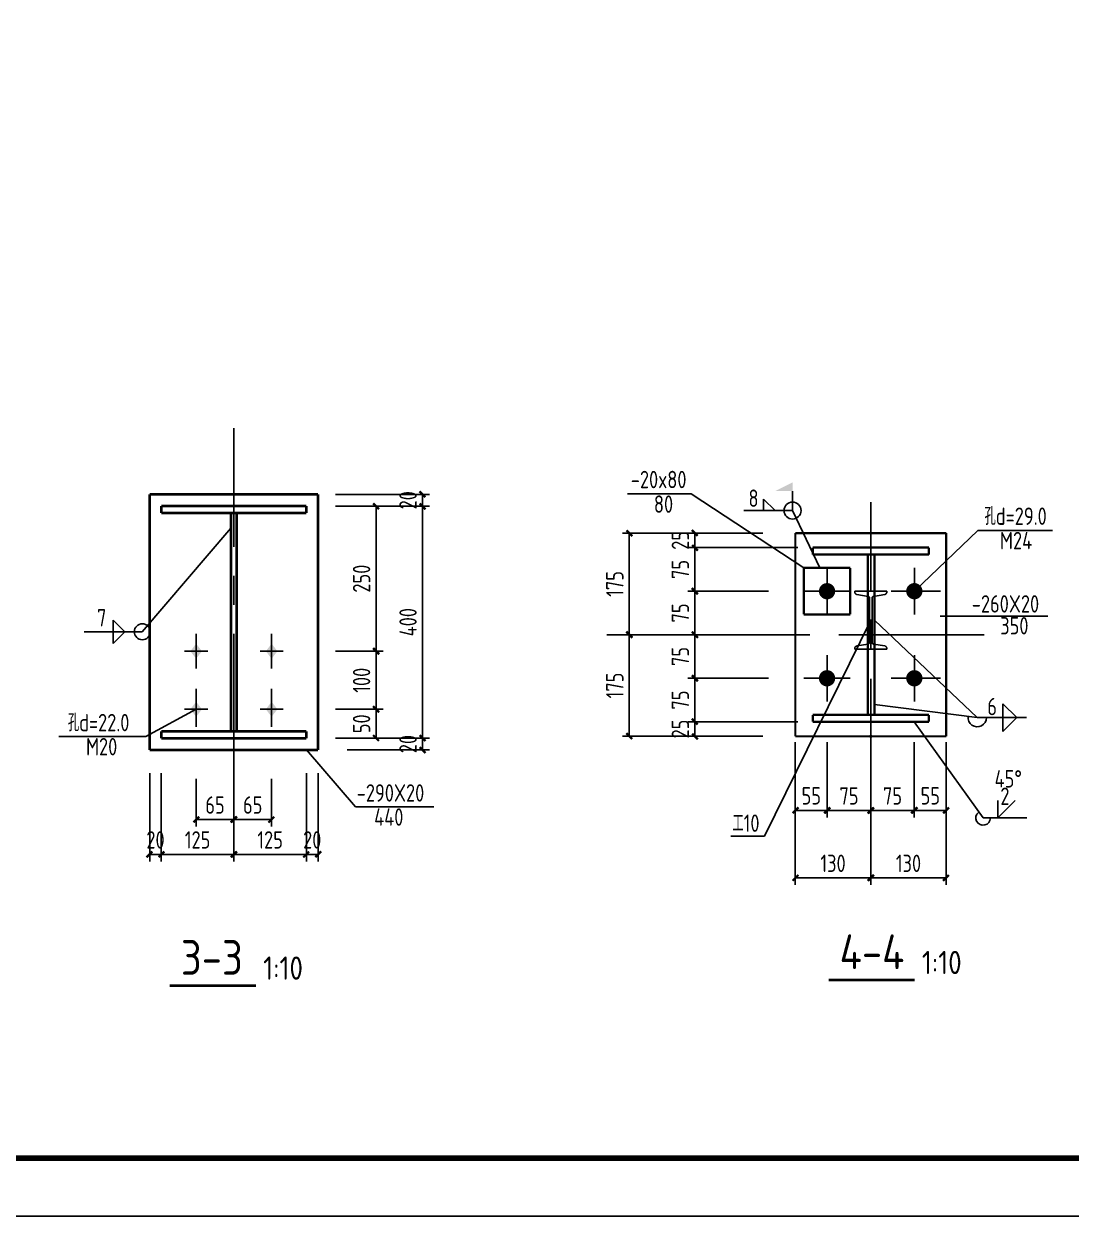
# Model space of a CAD drawing. Header units: millimetres. Extents: x 865490 to 879904, y 39442 to 44891.
# Drawn here: x 879109.7 to 879290.1, y 39450 to 39655.3 of the extents above; entities that cross this region are included whole.
import ezdxf

# ---------------------------------------------------------------- set-up
doc = ezdxf.new("R2010")
doc.units = ezdxf.units.MM
doc.header["$LTSCALE"] = 1000
doc.header["$MEASUREMENT"] = 0
for name, pattern in [('2', [11.4, 9, -0.9, 0.6, -0.9]), ('CENTER', [2, 1.25, -0.25, 0.25, -0.25]), ('DASH', [0.35, 0.25, -0.1]), ('DOTE', [2.42, 2, -0.2, 0.02, -0.2])]:
    doc.linetypes.add(name, pattern=pattern)
for name, color, linetype in [('10', 7, 'Continuous'), ('1000', 2, 'Continuous'), ('DIM', 7, 'Continuous'), ('DOTE', 1, 'DOTE'), ('Prof', 2, 'Continuous'), ('中文', 7, 'Continuous'), ('尺寸标注', 7, 'Continuous'), ('层10', 7, 'Continuous'), ('焊缝标注', 3, 'Continuous'), ('编号标注', 253, 'Continuous'), ('螺栓孔标注', 253, 'Continuous'), ('轴线', 253, '2'), ('钢板标注', 253, 'Continuous')]:
    doc.layers.add(name, color=color, linetype=linetype)
doc.styles.add('GBHZ', font='gbenor.shx', dxfattribs={"width": 0.9, "bigfont": 'gbcbig.shx'})
doc.dimstyles.new('Y10', dxfattribs={"dimscale": 0, "dimtxt": 3, "dimasz": 0.01, "dimexe": 1.2, "dimexo": 1, "dimgap": 1, "dimtad": 1, "dimdec": 0, "dimlfac": 10, "dimzin": 0, "dimdsep": 46, "dimtxsty": 'GBHZ', "dimblk1": 'DX', "dimblk2": 'DX', "dimsah": 1, "dimcen": 0.09, "dimdle": 1, "dimadec": 0, "dimazin": 0, "dimtfac": 1, "dimtdec": 0, "dimtix": 1, "dimtmove": 2, "dimatfit": 3, "dimldrblk": 'DX', "dimfxl": 0, "dimtolj": 1, "dimtzin": 0, "dimarcsym": 0})

# ---------------------------------------------------------------- blocks, each defined once
blk = doc.blocks.new('DX')
at = {"color": 0, "linetype": 'ByBlock', "const_width": 40}
blk.add_lwpolyline([(-54, -51), (46, 49)], dxfattribs=at)
blk = doc.blocks.new('*D144')
at = {"layer": 'Defpoints', "color": 0, "linetype": 'ByBlock', "transparency": 16777216}
for p in [(879162.35, 39572.27), (879162.35, 39547.27, -3), (879170.35, 39547.27)]:
    blk.add_point(p, dxfattribs=at)
at = {"layer": 'DIM', "color": 0, "linetype": 'ByBlock', "lineweight": -2, "transparency": 16777216}
for p, q in [((879163.35, 39572.27), (879171.55, 39572.27)), ((879170.35, 39572.26), (879170.35, 39547.28)), ((879163.35, 39547.27), (879171.55, 39547.27))]:
    blk.add_line(p, q, dxfattribs=at)
at = {"layer": 'DIM', "color": 0, "linetype": 'ByBlock', "lineweight": -2, "transparency": 16777216, "xscale": 0.01, "yscale": 0.01, "zscale": 0.01}
for p, rotation in [((879170.35, 39572.27), 90), ((879170.35, 39547.27), 270)]:
    blk.add_blockref('DX', p, dxfattribs=dict(at, rotation=rotation))
at = {"layer": 'DIM', "color": 0, "linetype": 'ByBlock', "transparency": 16777216, "insert": (879167.85, 39559.77), "char_height": 3, "attachment_point": 5, "rotation": 90, "style": 'GBHZ'}
blk.add_mtext('\\A1;250', dxfattribs=at)
blk = doc.blocks.new('*D145')
at = {"layer": 'Defpoints', "color": 0, "linetype": 'ByBlock', "transparency": 16777216}
for p in [(879162.35, 39537.27, -3), (879162.35, 39532.27, -3), (879170.35, 39532.27)]:
    blk.add_point(p, dxfattribs=at)
at = {"layer": 'DIM', "color": 0, "linetype": 'ByBlock', "lineweight": -2, "transparency": 16777216}
for p, q in [((879163.35, 39537.27), (879171.55, 39537.27)), ((879170.35, 39537.26), (879170.35, 39532.28)), ((879163.35, 39532.27), (879171.55, 39532.27))]:
    blk.add_line(p, q, dxfattribs=at)
at = {"layer": 'DIM', "color": 0, "linetype": 'ByBlock', "lineweight": -2, "transparency": 16777216, "xscale": 0.01, "yscale": 0.01, "zscale": 0.01}
for p, rotation in [((879170.35, 39537.27), 90), ((879170.35, 39532.27), 270)]:
    blk.add_blockref('DX', p, dxfattribs=dict(at, rotation=rotation))
at = {"layer": 'DIM', "color": 0, "linetype": 'ByBlock', "transparency": 16777216, "insert": (879167.85, 39534.77), "char_height": 3, "attachment_point": 5, "rotation": 90, "style": 'GBHZ'}
blk.add_mtext('\\A1;50', dxfattribs=at)
blk = doc.blocks.new('*D146')
at = {"layer": 'Defpoints', "color": 0, "linetype": 'ByBlock', "transparency": 16777216}
for p in [(879139.35, 39526.27, -3), (879145.85, 39526.27, -3), (879145.85, 39518.27)]:
    blk.add_point(p, dxfattribs=at)
at = {"layer": 'DIM', "color": 0, "linetype": 'ByBlock', "lineweight": -2, "transparency": 16777216}
for p, q in [((879139.35, 39525.27), (879139.35, 39517.07)), ((879145.85, 39525.27), (879145.85, 39517.07)), ((879139.36, 39518.27), (879145.84, 39518.27))]:
    blk.add_line(p, q, dxfattribs=at)
at = {"layer": 'DIM', "color": 0, "linetype": 'ByBlock', "lineweight": -2, "transparency": 16777216, "xscale": 0.01, "yscale": 0.01, "zscale": 0.01, "rotation": 180}
blk.add_blockref('DX', (879139.35, 39518.27), dxfattribs=at)
at = {"layer": 'DIM', "color": 0, "linetype": 'ByBlock', "lineweight": -2, "transparency": 16777216, "xscale": 0.01, "yscale": 0.01, "zscale": 0.01}
blk.add_blockref('DX', (879145.85, 39518.27), dxfattribs=at)
at = {"layer": 'DIM', "color": 0, "linetype": 'ByBlock', "transparency": 16777216, "insert": (879142.6, 39520.77), "char_height": 3, "attachment_point": 5, "style": 'GBHZ'}
blk.add_mtext('\\A1;65', dxfattribs=at)
blk = doc.blocks.new('*D147')
at = {"layer": 'Defpoints', "color": 0, "linetype": 'ByBlock', "transparency": 16777216}
for p in [(879145.85, 39526.27, -3), (879152.35, 39526.27, -3), (879152.35, 39518.27)]:
    blk.add_point(p, dxfattribs=at)
at = {"layer": 'DIM', "color": 0, "linetype": 'ByBlock', "lineweight": -2, "transparency": 16777216}
for p, q in [((879145.85, 39525.27), (879145.85, 39517.07)), ((879152.35, 39525.27), (879152.35, 39517.07)), ((879145.86, 39518.27), (879152.34, 39518.27))]:
    blk.add_line(p, q, dxfattribs=at)
at = {"layer": 'DIM', "color": 0, "linetype": 'ByBlock', "lineweight": -2, "transparency": 16777216, "xscale": 0.01, "yscale": 0.01, "zscale": 0.01, "rotation": 180}
blk.add_blockref('DX', (879145.85, 39518.27), dxfattribs=at)
at = {"layer": 'DIM', "color": 0, "linetype": 'ByBlock', "lineweight": -2, "transparency": 16777216, "xscale": 0.01, "yscale": 0.01, "zscale": 0.01}
blk.add_blockref('DX', (879152.35, 39518.27), dxfattribs=at)
at = {"layer": 'DIM', "color": 0, "linetype": 'ByBlock', "transparency": 16777216, "insert": (879149.1, 39520.77), "char_height": 3, "attachment_point": 5, "style": 'GBHZ'}
blk.add_mtext('\\A1;65', dxfattribs=at)
blk = doc.blocks.new('*D148')
at = {"layer": 'Defpoints', "color": 0, "linetype": 'ByBlock', "transparency": 16777216}
for p in [(879133.35, 39527.27, -3), (879145.85, 39527.27, -3), (879145.85, 39512.27)]:
    blk.add_point(p, dxfattribs=at)
at = {"layer": 'DIM', "color": 0, "linetype": 'ByBlock', "lineweight": -2, "transparency": 16777216}
for p, q in [((879133.35, 39526.27), (879133.35, 39511.07)), ((879145.85, 39526.27), (879145.85, 39511.07)), ((879133.36, 39512.27), (879145.84, 39512.27))]:
    blk.add_line(p, q, dxfattribs=at)
at = {"layer": 'DIM', "color": 0, "linetype": 'ByBlock', "lineweight": -2, "transparency": 16777216, "xscale": 0.01, "yscale": 0.01, "zscale": 0.01, "rotation": 180}
blk.add_blockref('DX', (879133.35, 39512.27), dxfattribs=at)
at = {"layer": 'DIM', "color": 0, "linetype": 'ByBlock', "lineweight": -2, "transparency": 16777216, "xscale": 0.01, "yscale": 0.01, "zscale": 0.01}
blk.add_blockref('DX', (879145.85, 39512.27), dxfattribs=at)
at = {"layer": 'DIM', "color": 0, "linetype": 'ByBlock', "transparency": 16777216, "insert": (879139.6, 39514.77), "char_height": 3, "attachment_point": 5, "style": 'GBHZ'}
blk.add_mtext('\\A1;125', dxfattribs=at)
blk = doc.blocks.new('*D149')
at = {"layer": 'Defpoints', "color": 0, "linetype": 'ByBlock', "transparency": 16777216}
for p in [(879145.85, 39527.27, -3), (879158.35, 39527.27, -3), (879158.35, 39512.27)]:
    blk.add_point(p, dxfattribs=at)
at = {"layer": 'DIM', "color": 0, "linetype": 'ByBlock', "lineweight": -2, "transparency": 16777216}
for p, q in [((879145.85, 39526.27), (879145.85, 39511.07)), ((879158.35, 39526.27), (879158.35, 39511.07)), ((879145.86, 39512.27), (879158.34, 39512.27))]:
    blk.add_line(p, q, dxfattribs=at)
at = {"layer": 'DIM', "color": 0, "linetype": 'ByBlock', "lineweight": -2, "transparency": 16777216, "xscale": 0.01, "yscale": 0.01, "zscale": 0.01, "rotation": 180}
blk.add_blockref('DX', (879145.85, 39512.27), dxfattribs=at)
at = {"layer": 'DIM', "color": 0, "linetype": 'ByBlock', "lineweight": -2, "transparency": 16777216, "xscale": 0.01, "yscale": 0.01, "zscale": 0.01}
blk.add_blockref('DX', (879158.35, 39512.27), dxfattribs=at)
at = {"layer": 'DIM', "color": 0, "linetype": 'ByBlock', "transparency": 16777216, "insert": (879152.1, 39514.77), "char_height": 3, "attachment_point": 5, "style": 'GBHZ'}
blk.add_mtext('\\A1;125', dxfattribs=at)
blk = doc.blocks.new('*D150')
at = {"layer": 'Defpoints', "color": 0, "linetype": 'ByBlock', "transparency": 16777216}
for p in [(879170.35, 39572.27, -3), (879162.35, 39532.27, -3), (879178.35, 39532.27)]:
    blk.add_point(p, dxfattribs=at)
at = {"layer": 'DIM', "color": 0, "linetype": 'ByBlock', "lineweight": -2, "transparency": 16777216}
for p, q in [((879171.35, 39572.27), (879179.55, 39572.27)), ((879178.35, 39572.26), (879178.35, 39532.28)), ((879163.35, 39532.27), (879179.55, 39532.27))]:
    blk.add_line(p, q, dxfattribs=at)
at = {"layer": 'DIM', "color": 0, "linetype": 'ByBlock', "lineweight": -2, "transparency": 16777216, "xscale": 0.01, "yscale": 0.01, "zscale": 0.01}
for p, rotation in [((879178.35, 39572.27), 90), ((879178.35, 39532.27), 270)]:
    blk.add_blockref('DX', p, dxfattribs=dict(at, rotation=rotation))
at = {"layer": 'DIM', "color": 0, "linetype": 'ByBlock', "transparency": 16777216, "insert": (879175.85, 39552.27), "char_height": 3, "attachment_point": 5, "rotation": 90, "style": 'GBHZ'}
blk.add_mtext('\\A1;400', dxfattribs=at)
blk = doc.blocks.new('*D151')
at = {"layer": 'Defpoints', "color": 0, "linetype": 'ByBlock', "transparency": 16777216}
for p in [(879163.35, 39532.27), (879164.35, 39530.27), (879178.35, 39530.27)]:
    blk.add_point(p, dxfattribs=at)
at = {"layer": 'DIM', "color": 0, "linetype": 'ByBlock', "lineweight": -2, "transparency": 16777216}
for p, q in [((879164.35, 39532.27), (879179.55, 39532.27)), ((879178.35, 39532.28), (879178.35, 39532.29)), ((879178.35, 39532.27), (879178.35, 39530.27)), ((879165.35, 39530.27), (879179.55, 39530.27)), ((879178.35, 39530.26), (879178.35, 39530.25))]:
    blk.add_line(p, q, dxfattribs=at)
at = {"layer": 'DIM', "color": 0, "linetype": 'ByBlock', "lineweight": -2, "transparency": 16777216, "xscale": 0.01, "yscale": 0.01, "zscale": 0.01}
for p, rotation in [((879178.35, 39532.27), 270), ((879178.35, 39530.27), 90)]:
    blk.add_blockref('DX', p, dxfattribs=dict(at, rotation=rotation))
at = {"layer": 'DIM', "color": 0, "linetype": 'ByBlock', "transparency": 16777216, "insert": (879175.85, 39531.27), "char_height": 3, "attachment_point": 5, "rotation": 90, "style": 'GBHZ'}
blk.add_mtext('\\A1;20', dxfattribs=at)
blk = doc.blocks.new('*D152')
at = {"layer": 'Defpoints', "color": 0, "linetype": 'ByBlock', "transparency": 16777216}
for p in [(879162.35, 39574.27, -3), (879178.35, 39574.27), (879163.35, 39572.27)]:
    blk.add_point(p, dxfattribs=at)
at = {"layer": 'DIM', "color": 0, "linetype": 'ByBlock', "lineweight": -2, "transparency": 16777216}
for p, q in [((879163.35, 39574.27), (879179.55, 39574.27)), ((879178.35, 39574.28), (879178.35, 39574.29)), ((879178.35, 39572.27), (879178.35, 39574.27)), ((879164.35, 39572.27), (879179.55, 39572.27)), ((879178.35, 39572.26), (879178.35, 39572.25))]:
    blk.add_line(p, q, dxfattribs=at)
at = {"layer": 'DIM', "color": 0, "linetype": 'ByBlock', "lineweight": -2, "transparency": 16777216, "xscale": 0.01, "yscale": 0.01, "zscale": 0.01}
for p, rotation in [((879178.35, 39574.27), 270), ((879178.35, 39572.27), 90)]:
    blk.add_blockref('DX', p, dxfattribs=dict(at, rotation=rotation))
at = {"layer": 'DIM', "color": 0, "linetype": 'ByBlock', "transparency": 16777216, "insert": (879175.85, 39573.27), "char_height": 3, "attachment_point": 5, "rotation": 90, "style": 'GBHZ'}
blk.add_mtext('\\A1;20', dxfattribs=at)
blk = doc.blocks.new('*D153')
at = {"layer": 'Defpoints', "color": 0, "linetype": 'ByBlock', "transparency": 16777216}
for p in [(879162.35, 39547.27, -3), (879170.35, 39547.27), (879162.35, 39537.27, -3)]:
    blk.add_point(p, dxfattribs=at)
at = {"layer": 'DIM', "color": 0, "linetype": 'ByBlock', "lineweight": -2, "transparency": 16777216}
for p, q in [((879163.35, 39547.27), (879171.55, 39547.27)), ((879170.35, 39537.28), (879170.35, 39547.26)), ((879163.35, 39537.27), (879171.55, 39537.27))]:
    blk.add_line(p, q, dxfattribs=at)
at = {"layer": 'DIM', "color": 0, "linetype": 'ByBlock', "lineweight": -2, "transparency": 16777216, "xscale": 0.01, "yscale": 0.01, "zscale": 0.01}
for p, rotation in [((879170.35, 39547.27), 90), ((879170.35, 39537.27), 270)]:
    blk.add_blockref('DX', p, dxfattribs=dict(at, rotation=rotation))
at = {"layer": 'DIM', "color": 0, "linetype": 'ByBlock', "transparency": 16777216, "insert": (879167.85, 39542.27), "char_height": 3, "attachment_point": 5, "rotation": 90, "style": 'GBHZ'}
blk.add_mtext('\\A1;100', dxfattribs=at)
blk = doc.blocks.new('*D154')
at = {"layer": 'Defpoints', "color": 0, "linetype": 'ByBlock', "transparency": 16777216}
for p in [(879158.35, 39527.27, -3), (879160.35, 39527.27, -3), (879158.35, 39512.27)]:
    blk.add_point(p, dxfattribs=at)
at = {"layer": 'DIM', "color": 0, "linetype": 'ByBlock', "lineweight": -2, "transparency": 16777216}
for p, q in [((879158.35, 39526.27), (879158.35, 39511.07)), ((879160.35, 39526.27), (879160.35, 39511.07)), ((879158.34, 39512.27), (879158.33, 39512.27)), ((879160.35, 39512.27), (879158.35, 39512.27)), ((879160.36, 39512.27), (879160.37, 39512.27))]:
    blk.add_line(p, q, dxfattribs=at)
at = {"layer": 'DIM', "color": 0, "linetype": 'ByBlock', "lineweight": -2, "transparency": 16777216, "xscale": 0.01, "yscale": 0.01, "zscale": 0.01}
blk.add_blockref('DX', (879158.35, 39512.27), dxfattribs=at)
at = {"layer": 'DIM', "color": 0, "linetype": 'ByBlock', "lineweight": -2, "transparency": 16777216, "xscale": 0.01, "yscale": 0.01, "zscale": 0.01, "rotation": 180}
blk.add_blockref('DX', (879160.35, 39512.27), dxfattribs=at)
at = {"layer": 'DIM', "color": 0, "linetype": 'ByBlock', "transparency": 16777216, "insert": (879159.35, 39514.77), "char_height": 3, "attachment_point": 5, "style": 'GBHZ'}
blk.add_mtext('\\A1;20', dxfattribs=at)
blk = doc.blocks.new('*D155')
at = {"layer": 'Defpoints', "color": 0, "linetype": 'ByBlock', "transparency": 16777216}
for p in [(879131.35, 39527.27, -3), (879133.35, 39527.27, -3), (879133.35, 39512.27)]:
    blk.add_point(p, dxfattribs=at)
at = {"layer": 'DIM', "color": 0, "linetype": 'ByBlock', "lineweight": -2, "transparency": 16777216}
for p, q in [((879131.35, 39526.27), (879131.35, 39511.07)), ((879133.35, 39526.27), (879133.35, 39511.07)), ((879131.34, 39512.27), (879131.33, 39512.27)), ((879131.35, 39512.27), (879133.35, 39512.27)), ((879133.36, 39512.27), (879133.37, 39512.27))]:
    blk.add_line(p, q, dxfattribs=at)
at = {"layer": 'DIM', "color": 0, "linetype": 'ByBlock', "lineweight": -2, "transparency": 16777216, "xscale": 0.01, "yscale": 0.01, "zscale": 0.01}
blk.add_blockref('DX', (879131.35, 39512.27), dxfattribs=at)
at = {"layer": 'DIM', "color": 0, "linetype": 'ByBlock', "lineweight": -2, "transparency": 16777216, "xscale": 0.01, "yscale": 0.01, "zscale": 0.01, "rotation": 180}
blk.add_blockref('DX', (879133.35, 39512.27), dxfattribs=at)
at = {"layer": 'DIM', "color": 0, "linetype": 'ByBlock', "transparency": 16777216, "insert": (879132.35, 39514.77), "char_height": 3, "attachment_point": 5, "style": 'GBHZ'}
blk.add_mtext('\\A1;20', dxfattribs=at)
blk = doc.blocks.new('*D760')
at = {"layer": 'Defpoints', "color": 0, "linetype": 'ByBlock', "transparency": 16777216}
for p in [(879255.56, 39524.61), (879268.56, 39524.61), (879268.56, 39508.23)]:
    blk.add_point(p, dxfattribs=at)
at = {"layer": 'DIM', "color": 0, "linetype": 'ByBlock', "lineweight": -2, "transparency": 16777216}
for p, q in [((879255.56, 39523.61), (879255.56, 39507.03)), ((879268.56, 39523.61), (879268.56, 39507.03)), ((879255.57, 39508.23), (879268.55, 39508.23))]:
    blk.add_line(p, q, dxfattribs=at)
at = {"layer": 'DIM', "color": 0, "linetype": 'ByBlock', "lineweight": -2, "transparency": 16777216, "xscale": 0.01, "yscale": 0.01, "zscale": 0.01, "rotation": 180}
blk.add_blockref('DX', (879255.56, 39508.23), dxfattribs=at)
at = {"layer": 'DIM', "color": 0, "linetype": 'ByBlock', "lineweight": -2, "transparency": 16777216, "xscale": 0.01, "yscale": 0.01, "zscale": 0.01}
blk.add_blockref('DX', (879268.56, 39508.23), dxfattribs=at)
at = {"layer": 'DIM', "color": 0, "linetype": 'ByBlock', "transparency": 16777216, "insert": (879262.06, 39510.73), "char_height": 3, "attachment_point": 5, "style": 'GBHZ'}
blk.add_mtext('\\A1;130', dxfattribs=at)
blk = doc.blocks.new('*D761')
at = {"layer": 'Defpoints', "color": 0, "linetype": 'ByBlock', "transparency": 16777216}
for p in [(879242.56, 39524.61), (879255.56, 39525.87), (879242.56, 39508.23)]:
    blk.add_point(p, dxfattribs=at)
at = {"layer": 'DIM', "color": 0, "linetype": 'ByBlock', "lineweight": -2, "transparency": 16777216}
for p, q in [((879255.56, 39524.87), (879255.56, 39507.03)), ((879242.56, 39523.61), (879242.56, 39507.03)), ((879255.55, 39508.23), (879242.57, 39508.23))]:
    blk.add_line(p, q, dxfattribs=at)
at = {"layer": 'DIM', "color": 0, "linetype": 'ByBlock', "lineweight": -2, "transparency": 16777216, "xscale": 0.01, "yscale": 0.01, "zscale": 0.01, "rotation": 180}
blk.add_blockref('DX', (879242.56, 39508.23), dxfattribs=at)
at = {"layer": 'DIM', "color": 0, "linetype": 'ByBlock', "lineweight": -2, "transparency": 16777216, "xscale": 0.01, "yscale": 0.01, "zscale": 0.01}
blk.add_blockref('DX', (879255.56, 39508.23), dxfattribs=at)
at = {"layer": 'DIM', "color": 0, "linetype": 'ByBlock', "transparency": 16777216, "insert": (879249.06, 39510.73), "char_height": 3, "attachment_point": 5, "style": 'GBHZ'}
blk.add_mtext('\\A1;130', dxfattribs=at)
blk = doc.blocks.new('*D762')
at = {"layer": 'Defpoints', "color": 0, "linetype": 'ByBlock', "transparency": 16777216}
for p in [(879234.42, 39567.61), (879213.97, 39550.11), (879231.42, 39550.11)]:
    blk.add_point(p, dxfattribs=at)
at = {"layer": 'DIM', "color": 0, "linetype": 'ByBlock', "lineweight": -2, "transparency": 16777216}
for p, q in [((879233.42, 39567.61), (879212.77, 39567.61)), ((879213.97, 39567.6), (879213.97, 39550.12)), ((879230.42, 39550.11), (879212.77, 39550.11))]:
    blk.add_line(p, q, dxfattribs=at)
at = {"layer": 'DIM', "color": 0, "linetype": 'ByBlock', "lineweight": -2, "transparency": 16777216, "xscale": 0.01, "yscale": 0.01, "zscale": 0.01}
for p, rotation in [((879213.97, 39567.61), 90), ((879213.97, 39550.11), 270)]:
    blk.add_blockref('DX', p, dxfattribs=dict(at, rotation=rotation))
at = {"layer": 'DIM', "color": 0, "linetype": 'ByBlock', "transparency": 16777216, "insert": (879211.47, 39558.86), "char_height": 3, "attachment_point": 5, "rotation": 90, "style": 'GBHZ'}
blk.add_mtext('\\A1;175', dxfattribs=at)
blk = doc.blocks.new('*D763')
at = {"layer": 'Defpoints', "color": 0, "linetype": 'ByBlock', "transparency": 16777216}
for p in [(879213.97, 39550.11), (879231.42, 39550.11), (879234.42, 39532.61)]:
    blk.add_point(p, dxfattribs=at)
at = {"layer": 'DIM', "color": 0, "linetype": 'ByBlock', "lineweight": -2, "transparency": 16777216}
for p, q in [((879230.42, 39550.11), (879212.77, 39550.11)), ((879213.97, 39532.62), (879213.97, 39550.1)), ((879233.42, 39532.61), (879212.77, 39532.61))]:
    blk.add_line(p, q, dxfattribs=at)
at = {"layer": 'DIM', "color": 0, "linetype": 'ByBlock', "lineweight": -2, "transparency": 16777216, "xscale": 0.01, "yscale": 0.01, "zscale": 0.01}
for p, rotation in [((879213.97, 39550.11), 90), ((879213.97, 39532.61), 270)]:
    blk.add_blockref('DX', p, dxfattribs=dict(at, rotation=rotation))
at = {"layer": 'DIM', "color": 0, "linetype": 'ByBlock', "transparency": 16777216, "insert": (879211.47, 39541.36), "char_height": 3, "attachment_point": 5, "rotation": 90, "style": 'GBHZ'}
blk.add_mtext('\\A1;175', dxfattribs=at)
blk = doc.blocks.new('*D764')
at = {"layer": 'Defpoints', "color": 0, "linetype": 'ByBlock', "transparency": 16777216}
for p in [(879242.56, 39532.61), (879248.07, 39532.61), (879242.56, 39519.86)]:
    blk.add_point(p, dxfattribs=at)
at = {"layer": 'DIM', "color": 0, "linetype": 'ByBlock', "lineweight": -2, "transparency": 16777216}
for p, q in [((879242.56, 39531.61), (879242.56, 39518.66)), ((879248.07, 39531.61), (879248.07, 39518.66)), ((879248.06, 39519.86), (879242.57, 39519.86))]:
    blk.add_line(p, q, dxfattribs=at)
at = {"layer": 'DIM', "color": 0, "linetype": 'ByBlock', "lineweight": -2, "transparency": 16777216, "xscale": 0.01, "yscale": 0.01, "zscale": 0.01, "rotation": 180}
blk.add_blockref('DX', (879242.56, 39519.86), dxfattribs=at)
at = {"layer": 'DIM', "color": 0, "linetype": 'ByBlock', "lineweight": -2, "transparency": 16777216, "xscale": 0.01, "yscale": 0.01, "zscale": 0.01}
blk.add_blockref('DX', (879248.07, 39519.86), dxfattribs=at)
at = {"layer": 'DIM', "color": 0, "linetype": 'ByBlock', "transparency": 16777216, "insert": (879245.31, 39522.36), "char_height": 3, "attachment_point": 5, "style": 'GBHZ'}
blk.add_mtext('\\A1;55', dxfattribs=at)
blk = doc.blocks.new('*D765')
at = {"layer": 'Defpoints', "color": 0, "linetype": 'ByBlock', "transparency": 16777216}
for p in [(879255.56, 39535.11), (879248.07, 39532.61), (879255.56, 39519.84)]:
    blk.add_point(p, dxfattribs=at)
at = {"layer": 'DIM', "color": 0, "linetype": 'ByBlock', "lineweight": -2, "transparency": 16777216}
for p, q in [((879255.56, 39534.11), (879255.56, 39518.64)), ((879248.07, 39531.61), (879248.07, 39518.64)), ((879248.08, 39519.84), (879255.55, 39519.84))]:
    blk.add_line(p, q, dxfattribs=at)
at = {"layer": 'DIM', "color": 0, "linetype": 'ByBlock', "lineweight": -2, "transparency": 16777216, "xscale": 0.01, "yscale": 0.01, "zscale": 0.01, "rotation": 180}
blk.add_blockref('DX', (879248.07, 39519.84), dxfattribs=at)
at = {"layer": 'DIM', "color": 0, "linetype": 'ByBlock', "lineweight": -2, "transparency": 16777216, "xscale": 0.01, "yscale": 0.01, "zscale": 0.01}
blk.add_blockref('DX', (879255.56, 39519.84), dxfattribs=at)
at = {"layer": 'DIM', "color": 0, "linetype": 'ByBlock', "transparency": 16777216, "insert": (879251.81, 39522.34), "char_height": 3, "attachment_point": 5, "style": 'GBHZ'}
blk.add_mtext('\\A1;75', dxfattribs=at)
blk = doc.blocks.new('*D766')
at = {"layer": 'Defpoints', "color": 0, "linetype": 'ByBlock', "transparency": 16777216}
for p in [(879237.99, 39567.61), (879225.26, 39565.11), (879243.99, 39565.11)]:
    blk.add_point(p, dxfattribs=at)
at = {"layer": 'DIM', "color": 0, "linetype": 'ByBlock', "lineweight": -2, "transparency": 16777216}
for p, q in [((879236.99, 39567.61), (879224.06, 39567.61)), ((879225.26, 39567.62), (879225.26, 39567.63)), ((879225.26, 39567.61), (879225.26, 39565.11)), ((879242.99, 39565.11), (879224.06, 39565.11)), ((879225.26, 39565.1), (879225.26, 39565.09))]:
    blk.add_line(p, q, dxfattribs=at)
at = {"layer": 'DIM', "color": 0, "linetype": 'ByBlock', "lineweight": -2, "transparency": 16777216, "xscale": 0.01, "yscale": 0.01, "zscale": 0.01}
for p, rotation in [((879225.26, 39567.61), 270), ((879225.26, 39565.11), 90)]:
    blk.add_blockref('DX', p, dxfattribs=dict(at, rotation=rotation))
at = {"layer": 'DIM', "color": 0, "linetype": 'ByBlock', "transparency": 16777216, "insert": (879222.76, 39566.36), "char_height": 3, "attachment_point": 5, "rotation": 90, "style": 'GBHZ'}
blk.add_mtext('\\A1;25', dxfattribs=at)
blk = doc.blocks.new('*D767')
at = {"layer": 'Defpoints', "color": 0, "linetype": 'ByBlock', "transparency": 16777216}
for p in [(879243.99, 39565.11), (879225.26, 39557.61), (879238.92, 39557.61)]:
    blk.add_point(p, dxfattribs=at)
at = {"layer": 'DIM', "color": 0, "linetype": 'ByBlock', "lineweight": -2, "transparency": 16777216}
for p, q in [((879242.99, 39565.11), (879224.06, 39565.11)), ((879225.26, 39565.1), (879225.26, 39557.62)), ((879237.92, 39557.61), (879224.06, 39557.61))]:
    blk.add_line(p, q, dxfattribs=at)
at = {"layer": 'DIM', "color": 0, "linetype": 'ByBlock', "lineweight": -2, "transparency": 16777216, "xscale": 0.01, "yscale": 0.01, "zscale": 0.01}
for p, rotation in [((879225.26, 39565.11), 90), ((879225.26, 39557.61), 270)]:
    blk.add_blockref('DX', p, dxfattribs=dict(at, rotation=rotation))
at = {"layer": 'DIM', "color": 0, "linetype": 'ByBlock', "transparency": 16777216, "insert": (879222.76, 39561.36), "char_height": 3, "attachment_point": 5, "rotation": 90, "style": 'GBHZ'}
blk.add_mtext('\\A1;75', dxfattribs=at)
blk = doc.blocks.new('*D768')
at = {"layer": 'Defpoints', "color": 0, "linetype": 'ByBlock', "transparency": 16777216}
for p in [(879225.26, 39535.11), (879243.99, 39535.11), (879237.99, 39532.61)]:
    blk.add_point(p, dxfattribs=at)
at = {"layer": 'DIM', "color": 0, "linetype": 'ByBlock', "lineweight": -2, "transparency": 16777216}
for p, q in [((879242.99, 39535.11), (879224.06, 39535.11)), ((879225.26, 39535.12), (879225.26, 39535.13)), ((879225.26, 39532.61), (879225.26, 39535.11)), ((879236.99, 39532.61), (879224.06, 39532.61)), ((879225.26, 39532.6), (879225.26, 39532.59))]:
    blk.add_line(p, q, dxfattribs=at)
at = {"layer": 'DIM', "color": 0, "linetype": 'ByBlock', "lineweight": -2, "transparency": 16777216, "xscale": 0.01, "yscale": 0.01, "zscale": 0.01}
for p, rotation in [((879225.26, 39535.11), 270), ((879225.26, 39532.61), 90)]:
    blk.add_blockref('DX', p, dxfattribs=dict(at, rotation=rotation))
at = {"layer": 'DIM', "color": 0, "linetype": 'ByBlock', "transparency": 16777216, "insert": (879222.76, 39533.86), "char_height": 3, "attachment_point": 5, "rotation": 90, "style": 'GBHZ'}
blk.add_mtext('\\A1;25', dxfattribs=at)
blk = doc.blocks.new('*D769')
at = {"layer": 'Defpoints', "color": 0, "linetype": 'ByBlock', "transparency": 16777216}
for p in [(879263.06, 39532.61), (879268.56, 39532.61), (879268.56, 39519.86)]:
    blk.add_point(p, dxfattribs=at)
at = {"layer": 'DIM', "color": 0, "linetype": 'ByBlock', "lineweight": -2, "transparency": 16777216}
for p, q in [((879263.06, 39531.61), (879263.06, 39518.66)), ((879268.56, 39531.61), (879268.56, 39518.66)), ((879263.07, 39519.86), (879268.55, 39519.86))]:
    blk.add_line(p, q, dxfattribs=at)
at = {"layer": 'DIM', "color": 0, "linetype": 'ByBlock', "lineweight": -2, "transparency": 16777216, "xscale": 0.01, "yscale": 0.01, "zscale": 0.01, "rotation": 180}
blk.add_blockref('DX', (879263.06, 39519.86), dxfattribs=at)
at = {"layer": 'DIM', "color": 0, "linetype": 'ByBlock', "lineweight": -2, "transparency": 16777216, "xscale": 0.01, "yscale": 0.01, "zscale": 0.01}
blk.add_blockref('DX', (879268.56, 39519.86), dxfattribs=at)
at = {"layer": 'DIM', "color": 0, "linetype": 'ByBlock', "transparency": 16777216, "insert": (879265.81, 39522.36), "char_height": 3, "attachment_point": 5, "style": 'GBHZ'}
blk.add_mtext('\\A1;55', dxfattribs=at)
blk = doc.blocks.new('*D770')
at = {"layer": 'Defpoints', "color": 0, "linetype": 'ByBlock', "transparency": 16777216}
for p in [(879255.56, 39535.11), (879263.06, 39532.61), (879255.56, 39519.84)]:
    blk.add_point(p, dxfattribs=at)
at = {"layer": 'DIM', "color": 0, "linetype": 'ByBlock', "lineweight": -2, "transparency": 16777216}
for p, q in [((879255.56, 39534.11), (879255.56, 39518.64)), ((879263.06, 39531.61), (879263.06, 39518.64)), ((879263.05, 39519.84), (879255.57, 39519.84))]:
    blk.add_line(p, q, dxfattribs=at)
at = {"layer": 'DIM', "color": 0, "linetype": 'ByBlock', "lineweight": -2, "transparency": 16777216, "xscale": 0.01, "yscale": 0.01, "zscale": 0.01, "rotation": 180}
blk.add_blockref('DX', (879255.56, 39519.84), dxfattribs=at)
at = {"layer": 'DIM', "color": 0, "linetype": 'ByBlock', "lineweight": -2, "transparency": 16777216, "xscale": 0.01, "yscale": 0.01, "zscale": 0.01}
blk.add_blockref('DX', (879263.06, 39519.84), dxfattribs=at)
at = {"layer": 'DIM', "color": 0, "linetype": 'ByBlock', "transparency": 16777216, "insert": (879259.31, 39522.34), "char_height": 3, "attachment_point": 5, "style": 'GBHZ'}
blk.add_mtext('\\A1;75', dxfattribs=at)
blk = doc.blocks.new('*D771')
at = {"layer": 'Defpoints', "color": 0, "linetype": 'ByBlock', "transparency": 16777216}
for p in [(879225.26, 39557.61), (879238.92, 39557.61), (879243.99, 39550.11)]:
    blk.add_point(p, dxfattribs=at)
at = {"layer": 'DIM', "color": 0, "linetype": 'ByBlock', "lineweight": -2, "transparency": 16777216}
for p, q in [((879237.92, 39557.61), (879224.06, 39557.61)), ((879225.26, 39550.12), (879225.26, 39557.6)), ((879242.99, 39550.11), (879224.06, 39550.11))]:
    blk.add_line(p, q, dxfattribs=at)
at = {"layer": 'DIM', "color": 0, "linetype": 'ByBlock', "lineweight": -2, "transparency": 16777216, "xscale": 0.01, "yscale": 0.01, "zscale": 0.01}
for p, rotation in [((879225.26, 39557.61), 90), ((879225.26, 39550.11), 270)]:
    blk.add_blockref('DX', p, dxfattribs=dict(at, rotation=rotation))
at = {"layer": 'DIM', "color": 0, "linetype": 'ByBlock', "transparency": 16777216, "insert": (879222.76, 39553.86), "char_height": 3, "attachment_point": 5, "rotation": 90, "style": 'GBHZ'}
blk.add_mtext('\\A1;75', dxfattribs=at)
blk = doc.blocks.new('*D772')
at = {"layer": 'Defpoints', "color": 0, "linetype": 'ByBlock', "transparency": 16777216}
for p in [(879225.26, 39542.61), (879238.92, 39542.61), (879243.99, 39535.11)]:
    blk.add_point(p, dxfattribs=at)
at = {"layer": 'DIM', "color": 0, "linetype": 'ByBlock', "lineweight": -2, "transparency": 16777216}
for p, q in [((879237.92, 39542.61), (879224.06, 39542.61)), ((879225.26, 39535.12), (879225.26, 39542.6)), ((879242.99, 39535.11), (879224.06, 39535.11))]:
    blk.add_line(p, q, dxfattribs=at)
at = {"layer": 'DIM', "color": 0, "linetype": 'ByBlock', "lineweight": -2, "transparency": 16777216, "xscale": 0.01, "yscale": 0.01, "zscale": 0.01}
for p, rotation in [((879225.26, 39542.61), 90), ((879225.26, 39535.11), 270)]:
    blk.add_blockref('DX', p, dxfattribs=dict(at, rotation=rotation))
at = {"layer": 'DIM', "color": 0, "linetype": 'ByBlock', "transparency": 16777216, "insert": (879222.76, 39538.86), "char_height": 3, "attachment_point": 5, "rotation": 90, "style": 'GBHZ'}
blk.add_mtext('\\A1;75', dxfattribs=at)
blk = doc.blocks.new('*D773')
at = {"layer": 'Defpoints', "color": 0, "linetype": 'ByBlock', "transparency": 16777216}
for p in [(879243.99, 39550.11), (879225.26, 39542.61), (879238.92, 39542.61)]:
    blk.add_point(p, dxfattribs=at)
at = {"layer": 'DIM', "color": 0, "linetype": 'ByBlock', "lineweight": -2, "transparency": 16777216}
for p, q in [((879242.99, 39550.11), (879224.06, 39550.11)), ((879225.26, 39550.1), (879225.26, 39542.62)), ((879237.92, 39542.61), (879224.06, 39542.61))]:
    blk.add_line(p, q, dxfattribs=at)
at = {"layer": 'DIM', "color": 0, "linetype": 'ByBlock', "lineweight": -2, "transparency": 16777216, "xscale": 0.01, "yscale": 0.01, "zscale": 0.01}
for p, rotation in [((879225.26, 39550.11), 90), ((879225.26, 39542.61), 270)]:
    blk.add_blockref('DX', p, dxfattribs=dict(at, rotation=rotation))
at = {"layer": 'DIM', "color": 0, "linetype": 'ByBlock', "transparency": 16777216, "insert": (879222.76, 39546.36), "char_height": 3, "attachment_point": 5, "rotation": 90, "style": 'GBHZ'}
blk.add_mtext('\\A1;75', dxfattribs=at)

msp = doc.modelspace()

# ---------------------------------------------------------------- linework, layer by layer
msp.add_line((879884.604, 39449.955), (878833.354, 39449.955))
at = {"color": 0, "const_width": 1}
msp.add_lwpolyline([(879874.604, 39459.955), (878858.354, 39459.955), (878858.354, 40033.955), (879874.604, 40033.955)], close=True, dxfattribs=at)
at = {"layer": '10', "linetype": 'ByBlock'}
for p, q in [((879248.026, 39553.608, -3), (879248.026, 39561.608, -3)), ((879263.063, 39553.608, -3), (879263.063, 39561.608, -3)), ((879252.026, 39557.608, -3), (879244.026, 39557.608, -3)), ((879267.563, 39557.608, -3), (879259.063, 39557.608, -3)), ((879248.026, 39546.608, -3), (879248.026, 39538.608, -3)), ((879263.063, 39546.608, -3), (879263.063, 39538.608, -3)), ((879252.026, 39542.608, -3), (879244.026, 39542.608, -3)), ((879267.563, 39542.608, -3), (879259.063, 39542.608, -3))]:
    msp.add_line(p, q, dxfattribs=at)
at = {"layer": '10', "color": 253}
for p, q in [((879139.354, 39544.272), (879139.354, 39550.272)), ((879152.354, 39544.272), (879152.354, 39550.272)), ((879141.354, 39547.272), (879137.354, 39547.272)), ((879150.354, 39547.272), (879154.354, 39547.272)), ((879139.354, 39540.765), (879139.354, 39534.272)), ((879152.354, 39540.765), (879152.354, 39534.272)), ((879141.354, 39537.272), (879137.354, 39537.272)), ((879150.354, 39537.272), (879154.354, 39537.272))]:
    msp.add_line(p, q, dxfattribs=at)
at = {"layer": '10', "linetype": 'ByBlock', "const_width": 1.4, "elevation": -3}
for points in [[(879248.026, 39558.308, 1), (879248.026, 39556.908, 1), (879248.026, 39558.308, 1)], [(879263.063, 39558.308, 1), (879263.063, 39556.908, 1), (879263.063, 39558.308, 1)], [(879248.026, 39541.908, -1), (879248.026, 39543.308, -1), (879248.026, 39541.908, -1)], [(879263.063, 39541.908, -1), (879263.063, 39543.308, -1), (879263.063, 39541.908, -1)]]:
    msp.add_lwpolyline(points, format="xyb", close=True, dxfattribs=at)
at = {"layer": '10', "const_width": 0.45}
for points in [[(879134.811, 39489.669), (879149.675, 39489.669)], [(879248.277, 39490.635), (879263.141, 39490.635)]]:
    msp.add_lwpolyline(points, dxfattribs=at)
at = {"layer": '10'}
for points in [[(879139.354, 39545.972), (879138.354, 39547.272), (879140.354, 39547.272), (879139.354, 39548.572)], [(879152.354, 39545.972), (879151.354, 39547.272), (879153.354, 39547.272), (879152.354, 39548.572)], [(879139.354, 39538.572), (879138.354, 39537.272), (879140.354, 39537.272), (879139.354, 39535.972)], [(879152.354, 39538.572), (879151.354, 39537.272), (879153.354, 39537.272), (879152.354, 39535.972)]]:
    msp.add_solid(points, dxfattribs=at)
at = {"layer": '1000', "const_width": 0.45}
for points in [[(879160.354, 39574.272), (879131.354, 39574.272)], [(879131.354, 39574.272), (879131.354, 39530.272)], [(879160.354, 39530.272), (879160.354, 39574.272)], [(879131.354, 39530.272), (879160.354, 39530.272)]]:
    msp.add_lwpolyline(points, dxfattribs=at)
at = {"layer": '1000', "linetype": 'ByBlock', "const_width": 0.4, "elevation": -3}
for points in [[(879242.563, 39567.608), (879268.563, 39567.608)], [(879242.563, 39567.608), (879242.563, 39532.608)], [(879268.563, 39532.608), (879268.563, 39567.608)], [(879245.563, 39565.108), (879265.563, 39565.108)], [(879245.563, 39563.908), (879245.563, 39565.108)], [(879265.563, 39565.108), (879265.563, 39563.908)], [(879265.563, 39563.908), (879245.563, 39563.908)], [(879255.026, 39536.308), (879255.026, 39563.908)], [(879256.226, 39536.308), (879256.226, 39563.908)], [(879244.026, 39561.608), (879244.026, 39553.608)], [(879252.026, 39561.608), (879244.026, 39561.608)], [(879252.026, 39553.608), (879252.026, 39561.608)], [(879244.026, 39553.608), (879252.026, 39553.608)], [(879245.563, 39536.308), (879245.563, 39535.108)], [(879265.563, 39536.308), (879245.563, 39536.308)], [(879265.563, 39535.108), (879265.563, 39536.308)], [(879245.563, 39535.108), (879265.563, 39535.108)], [(879242.563, 39532.608), (879268.563, 39532.608)]]:
    msp.add_lwpolyline(points, dxfattribs=at)
msp.add_lwpolyline([(879255.563, 39532.708, 1), (879255.563, 39532.508, 1), (879255.563, 39532.708, 1)], format="xyb", close=True, dxfattribs=at)
at = {"layer": 'DOTE', "linetype": 'CENTER', "ltscale": 0.02}
for p, q in [((879145.854, 39525.272), (879145.854, 39585.701)), ((879255.563, 39517.515, -3), (879255.563, 39572.964, -3)), ((879275.074, 39550.108, -3), (879208.722, 39550.108, -3))]:
    msp.add_line(p, q, dxfattribs=at)
at = {"layer": 'Prof', "linetype": 'DASH', "ltscale": 5, "elevation": -3}
msp.add_lwpolyline([(879252.813, 39547.608), (879258.313, 39547.608), (879258.313, 39547.757, 0.3689195), (879257.955, 39548.177), (879256.012, 39548.501, -0.3689195), (879255.788, 39548.763), (879255.788, 39556.452, -0.3689195), (879256.012, 39556.715), (879257.955, 39557.038, 0.3689195), (879258.313, 39557.458), (879258.313, 39557.608), (879252.813, 39557.608), (879252.813, 39557.458, 0.3689195), (879253.172, 39557.038), (879255.114, 39556.715, -0.3689195), (879255.338, 39556.452), (879255.338, 39548.763, -0.3689195), (879255.114, 39548.501), (879253.172, 39548.177, 0.3689195), (879252.813, 39547.757)], format="xyb", close=True, dxfattribs=at)
at = {"layer": '尺寸标注', "color": 0}
for p, q in [((879255.563, 39552.608, -3), (879237.234, 39515.402, -3)), ((879255.788, 39552.608, -3), (879255.338, 39552.608, -3)), ((879237.234, 39515.402, -3), (879231.464, 39515.402, -3))]:
    msp.add_line(p, q, dxfattribs=at)
at = {"layer": '尺寸标注', "color": 3, "const_width": 0.45}
for points in [[(879133.354, 39572.273), (879133.354, 39571.073)], [(879158.354, 39572.273), (879133.354, 39572.273)], [(879133.354, 39571.073), (879158.354, 39571.073)], [(879145.354, 39533.472), (879145.354, 39571.073)], [(879146.354, 39533.472), (879146.354, 39571.073)], [(879158.354, 39571.073), (879158.354, 39572.273)], [(879133.354, 39533.472), (879133.354, 39532.272)], [(879158.354, 39533.472), (879133.354, 39533.472)], [(879133.354, 39532.272), (879158.354, 39532.272)], [(879158.354, 39532.272), (879158.354, 39533.472)]]:
    msp.add_lwpolyline(points, dxfattribs=at)
at = {"layer": '尺寸标注'}
msp.add_circle((879242.088, 39571.487, -3), 1.46, dxfattribs=at)
msp.add_arc((879273.893, 39535.834, -3), 1.59, 172.73102, 0, dxfattribs=at)
at = {"layer": '层10'}
msp.add_circle((879130.076, 39550.622), 1.369, dxfattribs=at)
at = {"layer": '焊缝标注', "linetype": 'ByBlock'}
for p, q in [((879237.088, 39571.487, -3), (879237.088, 39573.487, -3)), ((879239.088, 39571.487, -3), (879237.088, 39573.487, -3)), ((879242.088, 39571.487, -3), (879242.088, 39574.851, -3)), ((879242.088, 39571.487, -3), (879233.668, 39571.487, -3)), ((879246.775, 39561.608, -3), (879242.088, 39571.487, -3)), ((879256.226, 39552.608, -3), (879273.893, 39535.834, -3)), ((879273.893, 39535.834, -3), (879256.226, 39538.088, -3)), ((879278.335, 39538.234, -3), (879280.735, 39535.834, -3)), ((879278.335, 39538.234, -3), (879278.335, 39535.834, -3)), ((879263.032, 39535.108, -3), (879274.905, 39518.55, -3)), ((879273.893, 39535.834, -3), (879282.404, 39535.834, -3)), ((879278.335, 39533.434, -3), (879280.735, 39535.834, -3)), ((879278.335, 39533.434, -3), (879278.335, 39535.834, -3)), ((879277.44, 39518.55, -3), (879280.44, 39521.55, -3)), ((879277.44, 39518.55, -3), (879277.44, 39521.55, -3)), ((879274.905, 39518.55, -3), (879282.44, 39518.55, -3))]:
    msp.add_line(p, q, dxfattribs=at)
at = {"layer": '焊缝标注'}
for p, q in [((879145.354, 39568.481), (879130.076, 39550.622)), ((879127.076, 39550.622), (879125.076, 39552.622)), ((879125.076, 39550.622), (879125.076, 39552.622)), ((879130.076, 39550.622), (879120.076, 39550.622)), ((879127.076, 39550.622), (879125.076, 39548.622)), ((879125.076, 39550.622), (879125.076, 39548.622))]:
    msp.add_line(p, q, dxfattribs=at)
at = {"layer": '焊缝标注', "linetype": 'ByBlock'}
msp.add_arc((879274.905, 39518.55, -3), 1.25, 130.18372, 0, dxfattribs=at)
msp.add_solid([(879242.088, 39574.851, -3), (879239.088, 39574.851, -3), (879242.088, 39576.351, -3)], dxfattribs=at)
at = {"layer": '编号标注', "linetype": 'ByBlock', "const_width": 0.2, "elevation": -3}
msp.add_lwpolyline([(879255.563, 39567.508, -1), (879255.563, 39567.708, -1), (879255.563, 39567.508, -1)], format="xyb", close=True, dxfattribs=at)
at = {"layer": '螺栓孔标注', "linetype": 'ByBlock'}
for p, q in [((879224.615, 39574.361, -3), (879213.644, 39574.361, -3)), ((879224.615, 39574.361, -3), (879244.026, 39561.608, -3)), ((879274.001, 39568.045, -3), (879263.063, 39557.608, -3)), ((879286.833, 39568.045, -3), (879274.001, 39568.045, -3))]:
    msp.add_line(p, q, dxfattribs=at)
at = {"layer": '螺栓孔标注'}
for p, q in [((879139.354, 39537.272), (879130.678, 39532.57)), ((879130.678, 39532.57), (879115.678, 39532.57))]:
    msp.add_line(p, q, dxfattribs=at)
at = {"layer": '螺栓孔标注', "const_width": 0.1}
msp.add_lwpolyline([(879139.404, 39537.272, 1), (879139.304, 39537.272, 1), (879139.404, 39537.272, 1)], format="xyb", close=True, dxfattribs=at)
at = {"layer": '钢板标注', "linetype": 'ByBlock'}
msp.add_line((879267.505, 39553.335, -3), (879286.077, 39553.335, -3), dxfattribs=at)
at = {"layer": '钢板标注'}
for p, q in [((879158.354, 39530.272), (879166.815, 39520.457)), ((879166.815, 39520.457), (879180.312, 39520.457))]:
    msp.add_line(p, q, dxfattribs=at)
at = {"layer": '钢板标注', "const_width": 0.1}
msp.add_lwpolyline([(879158.404, 39530.272, 1), (879158.304, 39530.272, 1), (879158.404, 39530.272, 1)], format="xyb", close=True, dxfattribs=at)

# ---------------------------------------------------------------- texts
at = {"layer": '中文', "style": 'GBHZ'}
for p in [(879264.366, 39491.652, -0.009), (879150.9, 39490.685, -0.009)]:
    msp.add_text('1:10', height=4, dxfattribs=at).set_placement(p)
at = {"layer": '焊缝标注', "linetype": 'ByBlock', "style": 'GBHZ', "width": 0.9}
for s, p in [('8', (879234.492, 39572.124, -3)), ('6', (879275.627, 39536.239, -3)), ('45°', (879276.883, 39523.793, -3)), ('2', (879277.883, 39520.793, -3))]:
    msp.add_text(s, height=3, dxfattribs=at).set_placement(p)
at = {"layer": '焊缝标注', "style": 'GBHZ', "width": 0.9}
msp.add_text('7', height=3, dxfattribs=at).set_placement((879122.276, 39551.522))
at = {"layer": '螺栓孔标注', "linetype": 'ByBlock', "style": 'GBHZ', "width": 0.9}
for s, p in [('-20x80', (879214.226, 39575.345, -3)), ('80', (879218.204, 39571.111, -3)), ('孔d=29.0', (879275.152, 39569.029, -3)), ('M24', (879277.814, 39564.824, -3))]:
    msp.add_text(s, height=3, dxfattribs=at).set_placement(p)
at = {"layer": '螺栓孔标注', "style": 'GBHZ', "width": 0.9}
for s, p in [('孔d=22.0', (879117.256, 39533.47)), ('M20', (879120.378, 39529.32))]:
    msp.add_text(s, height=3, dxfattribs=at).set_placement(p)
at = {"layer": '轴线', "color": 61, "linetype": 'ByBlock', "style": 'GBHZ'}
for s, p in [('3-3', (879136.721, 39491.524)), ('4-4', (879250.187, 39492.49))]:
    msp.add_text(s, height=6, dxfattribs=at).set_placement(p)
at = {"layer": '钢板标注', "linetype": 'ByBlock', "style": 'GBHZ', "width": 0.9}
for s, p in [('-260X20', (879272.962, 39553.923, -3)), ('350', (879277.854, 39550.16, -3)), ('工10', (879231.724, 39516.148, -3))]:
    msp.add_text(s, height=3, dxfattribs=at).set_placement(p)
at = {"layer": '钢板标注', "style": 'GBHZ', "width": 0.9}
for s, p in [('-290X20', (879167.015, 39521.357)), ('440', (879170.015, 39517.207))]:
    msp.add_text(s, height=3, dxfattribs=at).set_placement(p)

# ---------------------------------------------------------------- dimensions: what is measured, and where the dimension line sits
at = {"layer": 'DIM', "color": 2, "linetype": 'ByBlock'}
for base, p1, p2, angle, picture, middle in [((879178.354, 39574.273, 3), (879163.354, 39572.273, 3), (879162.354, 39574.273), 270, '*D152', (879175.854, 39573.273, 3)), ((879170.354, 39547.272, 3), (879162.354, 39572.273, 3), (879162.354, 39547.272), 90, '*D144', (879167.854, 39559.773, 3)), ((879178.354, 39532.272, 3), (879170.354, 39572.273), (879162.354, 39532.272), 90, '*D150', (879175.854, 39552.273, 3)), ((879170.354, 39547.272, 3), (879162.354, 39537.272), (879162.354, 39547.272), 270, '*D153', (879167.854, 39542.272, 3)), ((879170.354, 39532.272, 3), (879162.354, 39537.272), (879162.354, 39532.272), 90, '*D145', (879167.854, 39534.772, 3)), ((879178.354, 39530.272, 3), (879163.354, 39532.272, 3), (879164.354, 39530.272, 3), 90, '*D151', (879175.854, 39531.272, 3)), ((879158.354, 39512.272, 3), (879160.354, 39527.272), (879158.354, 39527.272), 180, '*D154', (879159.354, 39514.772, 3))]:
    dim = msp.add_linear_dim(base=base, p1=p1, p2=p2, angle=angle, dimstyle='Y10', override={"dimscale": 1}, dxfattribs=at)
    dim.commit()
    dim.dimension.update_dxf_attribs({"geometry": picture, "text_midpoint": middle})
at = {"layer": 'DIM', "linetype": 'ByBlock'}
for base, p1, p2, angle, picture, middle in [((879213.966, 39550.108, -3), (879234.418, 39567.608, -3), (879231.418, 39550.108, -3), 90, '*D762', (879211.466, 39558.858, -3)), ((879225.263, 39565.108, -3), (879237.994, 39567.608, -3), (879243.994, 39565.108, -3), 90, '*D766', (879222.763, 39566.358, -3)), ((879225.263, 39557.608, -3), (879243.994, 39565.108, -3), (879238.919, 39557.608, -3), 90, '*D767', (879222.763, 39561.358, -3)), ((879225.263, 39557.608, -3), (879243.994, 39550.108, -3), (879238.919, 39557.608, -3), 270, '*D771', (879222.763, 39553.858, -3)), ((879213.966, 39550.108, -3), (879234.418, 39532.608, -3), (879231.418, 39550.108, -3), 270, '*D763', (879211.466, 39541.358, -3)), ((879225.263, 39542.608, -3), (879243.994, 39550.108, -3), (879238.919, 39542.608, -3), 90, '*D773', (879222.763, 39546.358, -3)), ((879225.263, 39542.608, -3), (879243.994, 39535.108, -3), (879238.919, 39542.608, -3), 270, '*D772', (879222.763, 39538.858, -3)), ((879225.263, 39535.108, -3), (879237.994, 39532.608, -3), (879243.994, 39535.108, -3), 270, '*D768', (879222.763, 39533.858, -3)), ((879255.563, 39519.836, -3), (879263.061, 39532.608, -3), (879255.563, 39535.108, -3), 180, '*D770', (879259.312, 39522.336, -3)), ((879268.563, 39519.863, -3), (879263.061, 39532.608, -3), (879268.563, 39532.608, -3), 180, '*D769', (879265.812, 39522.363, -3)), ((879268.563, 39508.229, -3), (879255.563, 39524.608, -3), (879268.563, 39524.608, -3), 180, '*D760', (879262.063, 39510.729, -3))]:
    dim = msp.add_linear_dim(base=base, p1=p1, p2=p2, angle=angle, dimstyle='Y10', override={"dimscale": 1}, dxfattribs=at)
    dim.commit()
    dim.dimension.update_dxf_attribs({"geometry": picture, "text_midpoint": middle})
for base, p1, p2, picture, middle in [((879255.563, 39519.836, -3), (879248.066, 39532.608, -3), (879255.563, 39535.108, -3), '*D765', (879251.815, 39522.336, -3)), ((879242.563, 39519.863, -3), (879248.066, 39532.608, -3), (879242.563, 39532.608, -3), '*D764', (879245.315, 39522.363, -3)), ((879242.563, 39508.229, -3), (879255.563, 39525.872, -3), (879242.563, 39524.608, -3), '*D761', (879249.063, 39510.729, -3))]:
    dim = msp.add_linear_dim(base=base, p1=p1, p2=p2, dimstyle='Y10', override={"dimscale": 1}, dxfattribs=at)
    dim.commit()
    dim.dimension.update_dxf_attribs({"geometry": picture, "text_midpoint": middle})
at = {"layer": 'DIM', "color": 2, "linetype": 'ByBlock'}
for base, p1, p2, picture, middle in [((879133.354, 39512.272, 3), (879131.354, 39527.272), (879133.354, 39527.272), '*D155', (879132.354, 39514.772, 3)), ((879145.854, 39512.272, 3), (879133.354, 39527.272), (879145.854, 39527.272), '*D148', (879139.604, 39514.772, 3)), ((879145.854, 39518.272, 3), (879139.354, 39526.272), (879145.854, 39526.272), '*D146', (879142.604, 39520.772, 3)), ((879158.354, 39512.272, 3), (879145.854, 39527.272), (879158.354, 39527.272), '*D149', (879152.104, 39514.772, 3)), ((879152.354, 39518.272, 3), (879145.854, 39526.272), (879152.354, 39526.272), '*D147', (879149.104, 39520.772, 3))]:
    dim = msp.add_linear_dim(base=base, p1=p1, p2=p2, dimstyle='Y10', override={"dimscale": 1}, dxfattribs=at)
    dim.commit()
    dim.dimension.update_dxf_attribs({"geometry": picture, "text_midpoint": middle})

doc.saveas('drawing.dxf')
